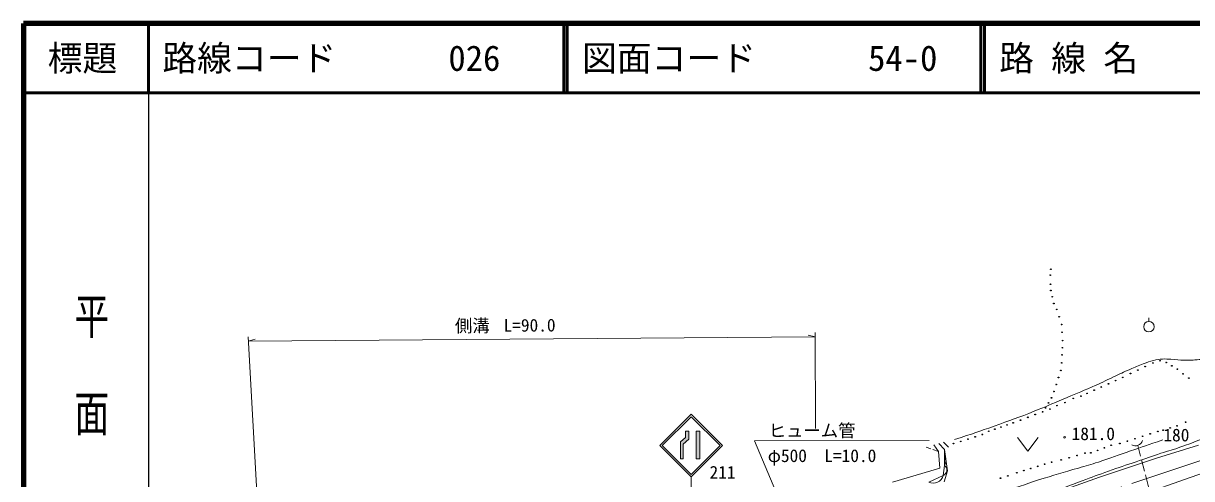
# Model space of a CAD drawing. Units: millimetres, scale not verified. Extents: x 40000 to 680000, y 20000 to 380000.
# Drawn here: x 40000 to 208068, y 314516 to 380000 of the extents above; entities that cross this region are included whole.
import ezdxf
from ezdxf.enums import TextEntityAlignment as Align

# ---------------------------------------------------------------- set-up
doc = ezdxf.new("R2010")
doc.units = ezdxf.units.MM
doc.header["$LTSCALE"] = 1000
doc.linetypes.add('CHAIN', pattern=[18.5, 12, -1.5, 3.5, -1.5])
for name, color, linetype, lineweight in [('M-BGD', 7, 'Continuous', 13), ('M-BMK', 2, 'CHAIN', 13), ('M-STR-HTXT', 7, 'Continuous', 13), ('M-STR-STR3', 7, 'Continuous', 13), ('M-STR-STRC', 7, 'Continuous', 13), ('M-TTL', 2, 'Continuous', 140), ('M-TTL-BAND', 7, 'Continuous', 25), ('M-TTL-LINE', 7, 'Continuous', 50)]:
    doc.layers.add(name, color=color, linetype=linetype, lineweight=lineweight)
doc.layers.add('M-TTL-TXT', color=7, linetype='Continuous')
doc.styles.add('@ＭＳ ゴシック', font='')
doc.styles.add('ＭＳ ゴシック', font='')
doc.styles.get('@ＭＳ ゴシック').set_extended_font_data('@MS Gothic')
doc.styles.get('ＭＳ ゴシック').set_extended_font_data('MS Gothic')

msp = doc.modelspace()

# ---------------------------------------------------------------- hatches: boundary and pattern name
at = {"layer": 'M-STR-STRC'}
for points in [[(135747, 320175), (135747, 321365), (135242, 321365), (135242, 320421), (134519, 319822), (134519, 317367), (134915, 317367), (134915, 319486)], [(137298, 317367), (137298, 321365), (136792, 321365), (136792, 317367)]]:
    msp.add_hatch(color=256, dxfattribs=at).paths.add_polyline_path(points)

# ---------------------------------------------------------------- linework, layer by layer
at = {"layer": 'M-BGD'}
for p, q in [((201919, 337123), (201919, 337623)), ((171642, 318418), (170992, 319382)), ((172500, 318686), (171701, 319591)), ((173107, 319034), (172378, 319753)), ((183001, 320447), (184501, 318447)), ((184501, 318447), (186001, 320447)), ((209060, 319352), (203003, 317459)), ((170534, 318802), (169870, 319032)), ((171642, 318418), (170821, 318702)), ((171854, 316037), (171642, 318418)), ((172962, 315616), (172500, 318686)), ((172521, 316412), (172500, 318686)), ((200327, 319289), (200721, 317750)), ((165013, 314004), (171854, 316037)), ((172339, 314968), (172521, 316412)), ((203003, 317459), (194823, 314746)), ((200861, 317205), (201279, 315575)), ((170264, 314014), (172339, 314968)), ((172458, 314039), (172962, 315616)), ((194823, 314746), (187452, 312097)), ((211386, 315936), (195755, 310447)), ((201408, 315072), (201850, 313346))]:
    msp.add_line(p, q, dxfattribs=at)
at = {"layer": 'M-BGD', "lineweight": 25}
for centre in [(187808, 344626), (187728, 343773), (187762, 342475), (187806, 341567), (188016, 340681), (188252, 339704), (188659, 338862), (189001, 337807), (189365, 336679), (189429, 335564), (189467, 333345), (189507, 334371), (189374, 331180), (189428, 332318), (202508, 331151), (203529, 331472), (204426, 331228), (189248, 330090), (199282, 329631), (200331, 330129), (201380, 330628), (205223, 330746), (206021, 330265), (206829, 329590), (188594, 328063), (188923, 329073), (195076, 327696), (196102, 328156), (197128, 328616), (198155, 329076), (207671, 328981), (187904, 326129), (188265, 327053), (191041, 326056), (192145, 326378), (193023, 326777), (194050, 327236), (187057, 324685), (187480, 325407), (187690, 324525), (188695, 325015), (189846, 325454), (183448, 322936), (184508, 323333), (185569, 323730), (186629, 324128), (207200, 322648), (178872, 321327), (179753, 321632), (180634, 321936), (181516, 322241), (182397, 322545), (203203, 321307), (203976, 321490), (204973, 321801), (205969, 322111), (173817, 319550), (174853, 319876), (175888, 320202), (176923, 320528), (177958, 320854), (196497, 319310), (197731, 319558), (198826, 319908), (199920, 320257), (201014, 320607), (202109, 320957), (191587, 317850), (192729, 318174), (193563, 318220), (194541, 318583), (195519, 318947), (184922, 315978), (185922, 316283), (186922, 316589), (187921, 316894), (189304, 317201), (190446, 317526), (180580, 314590), (181626, 314899), (182923, 315367), (183923, 315673)]:
    msp.add_circle(centre, 50, dxfattribs=at)
at = {"layer": 'M-BGD'}
for centre, radius in [((201919, 336373), 750), ((189786, 320458), 121)]:
    msp.add_circle(centre, radius, dxfattribs=at)
for centre, radius, start, end in [((199975, 320325), 1094, 241.47626, 341.65255), ((171723, 317024), 1006, 322.50254, 38.55683), ((172003, 315743), 846, 293.40636, 52.2067), ((170907, 315349), 1482, 244.26615, 345.08757)]:
    msp.add_arc(centre, radius, start, end, dxfattribs=at)
for points, knots in [([(173950, 320123), (176723, 321041), (177446, 321281), (179670, 322071), (181930, 322875), (183199, 323320), (185428, 324206), (187059, 324854), (187947, 325277), (189564, 325958), (191192, 326644), (192118, 326994), (193735, 327704), (194959, 328241), (195628, 328578), (196840, 329141), (197756, 329566), (198256, 329832), (199182, 330234), (199932, 330561), (200349, 330753), (201117, 331034), (201691, 331244), (202007, 331387), (202603, 331524), (203094, 331638), (203375, 331688), (203878, 331721), (204354, 331752), (204622, 331703), (205098, 331678), (205855, 331640), (206276, 331566), (207033, 331552), (207998, 331535), (208540, 331570), (209500, 331664), (210520, 331765), (211077, 331934), (212080, 332141), (213948, 332527), (214988, 332773), (216840, 333228), (218536, 333644), (219482, 333894), (221172, 334335), (223570, 334962), (224899, 335370), (227306, 335962), (228483, 336251), (229146, 336398), (230333, 336641), (231365, 336853), (231946, 336960), (232984, 337139), (234634, 337424), (235561, 337566), (237218, 337812), (239415, 338139), (240649, 338303), (242850, 338604), (244903, 338885), (246051, 339060), (248108, 339305), (249141, 339428), (249725, 339458), (250757, 339586), (251748, 339708), (252287, 339889), (253281, 339978), (253985, 340041), (254386, 340113), (255090, 340048), (255576, 340004), (255843, 339913), (256309, 339768), (257008, 339550), (257362, 339323), (258048, 339067), (258908, 338746), (259398, 338588), (260277, 338324), (261249, 338032), (261800, 337888), (262787, 337651), (263536, 337471), (263962, 337395), (264721, 337258), (265103, 337190), (265315, 337125), (265703, 337112), (266010, 337102), (266204, 337098), (266482, 337230), (266714, 337341), (266837, 337444), (266986, 337654), (267243, 338015), (267267, 338285), (267435, 338695), (267584, 339060), (267630, 339180), (267803, 339636)], [0, 0, 0, 0, 1, 1, 1, 2, 2, 2, 3, 3, 3, 4, 4, 4, 5, 5, 5, 6, 6, 6, 7, 7, 7, 8, 8, 8, 9, 9, 9, 10, 10, 10, 11, 11, 11, 12, 12, 12, 13, 13, 13, 14, 14, 14, 15, 15, 15, 16, 16, 16, 17, 17, 17, 18, 18, 18, 19, 19, 19, 20, 20, 20, 21, 21, 21, 22, 22, 22, 23, 23, 23, 24, 24, 24, 25, 25, 25, 26, 26, 26, 27, 27, 27, 28, 28, 28, 29, 29, 29, 30, 30, 30, 31, 31, 31, 32, 32, 32, 33, 33, 33, 34, 34, 34, 34]), ([(184746, 311620), (185276, 311700), (185438, 311735), (185873, 311844), (186549, 312013), (186900, 312200), (187556, 312436), (189423, 313109), (190460, 313510), (192322, 314198), (193797, 314743), (194617, 315063), (196098, 315591), (197646, 316142), (198524, 316417), (200080, 316946), (201478, 317421), (202257, 317699), (203660, 318161), (204780, 318530), (205422, 318693), (206536, 319079), (207708, 319486), (208349, 319758), (209508, 320201), (211186, 320842), (212118, 321221), (213798, 321855), (215043, 322326), (215754, 322553), (216995, 323033), (218143, 323477), (218782, 323737), (219902, 324248), (220490, 324517), (220817, 324673), (221388, 324977), (222177, 325397), (222590, 325686), (223388, 326089), (223890, 326344), (224060, 326428), (224687, 326716)], [0, 0, 0, 0, 1, 1, 1, 2, 2, 2, 3, 3, 3, 4, 4, 4, 5, 5, 5, 6, 6, 6, 7, 7, 7, 8, 8, 8, 9, 9, 9, 10, 10, 10, 11, 11, 11, 12, 12, 12, 13, 13, 13, 14, 14, 14, 14]), ([(178440, 311903), (179558, 312209), (179852, 312300), (180753, 312568), (182843, 313191), (183973, 313666), (186053, 314321), (188288, 315025), (189556, 315371), (191801, 316045), (192912, 316379), (193544, 316538), (194647, 316900), (196470, 317498), (197473, 317889), (199287, 318512), (201092, 319132), (201662, 319324), (203914, 320083)], [0, 0, 0, 0, 1, 1, 1, 2, 2, 2, 3, 3, 3, 4, 4, 4, 5, 5, 5, 6, 6, 6, 6])]:
    msp.add_open_spline(points, degree=3, knots=knots, dxfattribs=at)
at = {"layer": 'M-BMK'}
msp.add_line((164389, 302032), (218109, 320054), dxfattribs=at)
at = {"layer": 'M-STR-HTXT'}
for p, q in [((72318, 334920), (74408, 298696)), ((72354, 334300), (153895, 334931)), ((72354, 334300), (73352, 334557)), ((153895, 334931), (152893, 335174)), ((153893, 335553), (153942, 321708)), ((145198, 319965), (170315, 319985)), ((153985, 298962), (145198, 319965))]:
    msp.add_line(p, q, dxfattribs=at)
at = {"layer": 'M-STR-STR3'}
for p, q in [((131566, 319270), (136066, 323770)), ((131566, 319270), (136066, 323770)), ((131912, 319270), (136066, 323424)), ((131912, 319270), (136066, 323424)), ((136066, 323770), (140566, 319270)), ((136066, 323770), (140566, 319270)), ((136066, 323424), (140220, 319270)), ((136066, 323424), (140220, 319270)), ((135747, 321365), (135242, 321365)), ((135242, 321365), (135242, 320421)), ((135747, 321365), (135242, 321365)), ((135242, 321365), (135242, 320421)), ((135747, 321365), (135747, 320175)), ((135747, 321365), (135747, 320175)), ((136792, 317367), (136792, 321365)), ((137298, 321365), (136792, 321365)), ((136792, 317367), (136792, 321365)), ((137298, 321365), (136792, 321365)), ((137298, 321365), (137298, 317367)), ((137298, 321365), (137298, 317367)), ((134519, 319822), (135242, 320421)), ((134519, 319822), (135242, 320421)), ((134519, 319822), (134519, 317367)), ((134519, 319822), (134519, 317367)), ((134915, 319486), (135747, 320175)), ((134915, 319486), (135747, 320175)), ((134915, 319486), (134915, 317367)), ((134915, 319486), (134915, 317367)), ((136066, 314769), (131566, 319270)), ((136066, 314769), (131566, 319270)), ((136066, 315116), (131912, 319270)), ((136066, 315116), (131912, 319270)), ((140566, 319270), (136066, 314769)), ((140220, 319270), (136066, 315116)), ((140566, 319270), (136066, 314769)), ((140220, 319270), (136066, 315116)), ((134915, 317367), (134519, 317367)), ((134915, 317367), (134519, 317367)), ((137298, 317367), (136792, 317367)), ((137298, 317367), (136792, 317367)), ((136066, 314769), (136064, 311809)), ((136066, 314769), (136064, 311809))]:
    msp.add_line(p, q, dxfattribs=at)
at = {"layer": 'M-TTL'}
for p, q in [((40000, 380000), (40000, 20000)), ((680000, 380000), (40000, 380000))]:
    msp.add_line(p, q, dxfattribs=at)
at = {"layer": 'M-TTL-BAND'}
msp.add_line((58000, 370000), (58000, 20000), dxfattribs=at)
at = {"layer": 'M-TTL-LINE'}
for p, q in [((58000, 380000), (58000, 370000)), ((117750, 380000), (117750, 370000)), ((118250, 380000), (118250, 370000)), ((177750, 380000), (177750, 370000)), ((178250, 380000), (178250, 370000)), ((40000, 370000), (680000, 370000))]:
    msp.add_line(p, q, dxfattribs=at)

# ---------------------------------------------------------------- texts
at = {"layer": 'M-BGD', "style": 'ＭＳ ゴシック'}
for s, p in [('181.0', (190805, 319504)), ('180', (204005, 319325))]:
    msp.add_text(s, height=1833, dxfattribs=at).set_placement(p, align=Align.BOTTOM_LEFT)
at = {"layer": 'M-STR-HTXT', "style": 'ＭＳ ゴシック'}
for s, p in [('側溝', (102102, 335028)), ('L=90.0', (109092, 335082))]:
    msp.add_text(s, height=1833, rotation=0.444, dxfattribs=at).set_placement(p, align=Align.BOTTOM_LEFT)
at = {"layer": 'M-STR-STRC', "style": 'ＭＳ ゴシック'}
for s, p in [('ヒューム管', (147212, 319967)), ('φ500\u3000L=10.0', (147086, 316350)), ('211', (138712, 313967))]:
    msp.add_text(s, height=1833, dxfattribs=at).set_placement(p, align=Align.BOTTOM_LEFT)
at = {"layer": 'M-TTL-BAND', "style": '@ＭＳ ゴシック', "width": 1.4}
msp.add_text('平  面  図', height=3666, rotation=270, dxfattribs=at).set_placement((49777, 306475), align=Align.MIDDLE_RIGHT)
at = {"layer": 'M-TTL-TXT', "style": 'ＭＳ ゴシック'}
msp.add_text('標題', height=3666, dxfattribs=at).set_placement((48500, 375000), align=Align.MIDDLE_CENTER)
for s, p in [('路線コード', (60000, 375000)), ('026', (101142, 375000)), ('図面コード', (120380, 375000)), ('54-0', (161521, 375000)), ('路 線 名', (180380, 375000))]:
    msp.add_text(s, height=3666, dxfattribs=at).set_placement(p, align=Align.MIDDLE_LEFT)

doc.saveas('drawing.dxf')
